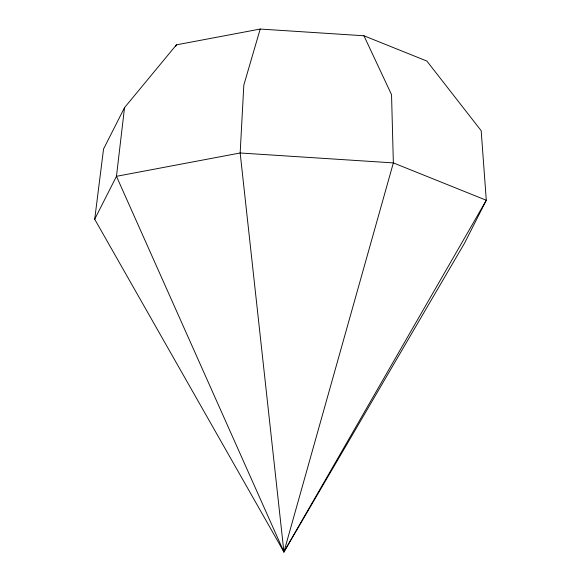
<?xml version="1.0" encoding="UTF-8"?>
<svg xmlns="http://www.w3.org/2000/svg" width="581" height="581" viewBox="0 0 581 581"><rect width="100%" height="100%" fill="white"/><g stroke="black" fill="none" stroke-linecap="round" stroke-linejoin="round"><path stroke-width="0.87" d="M124.53 107.616L116.461 176.319L94.703 219.248L283.92 551.95L464.539 243.178L486.297 200.256L481.17 130.696L426.875 61.063L363.938 35.768L260.194 29.05L176.421 44.853L124.53 107.616L103.549 149.005L94.703 219.248M283.078 549.365L283.92 551.95L486.297 200.256L393.359 162.898L240.164 152.985L116.461 176.319L283.92 551.95L393.359 162.898L391.543 94.667L363.938 35.768M260.194 29.05L243.817 85.109L240.164 152.985L283.92 551.95M175.6 46.473L176.421 44.853"/></g></svg>
